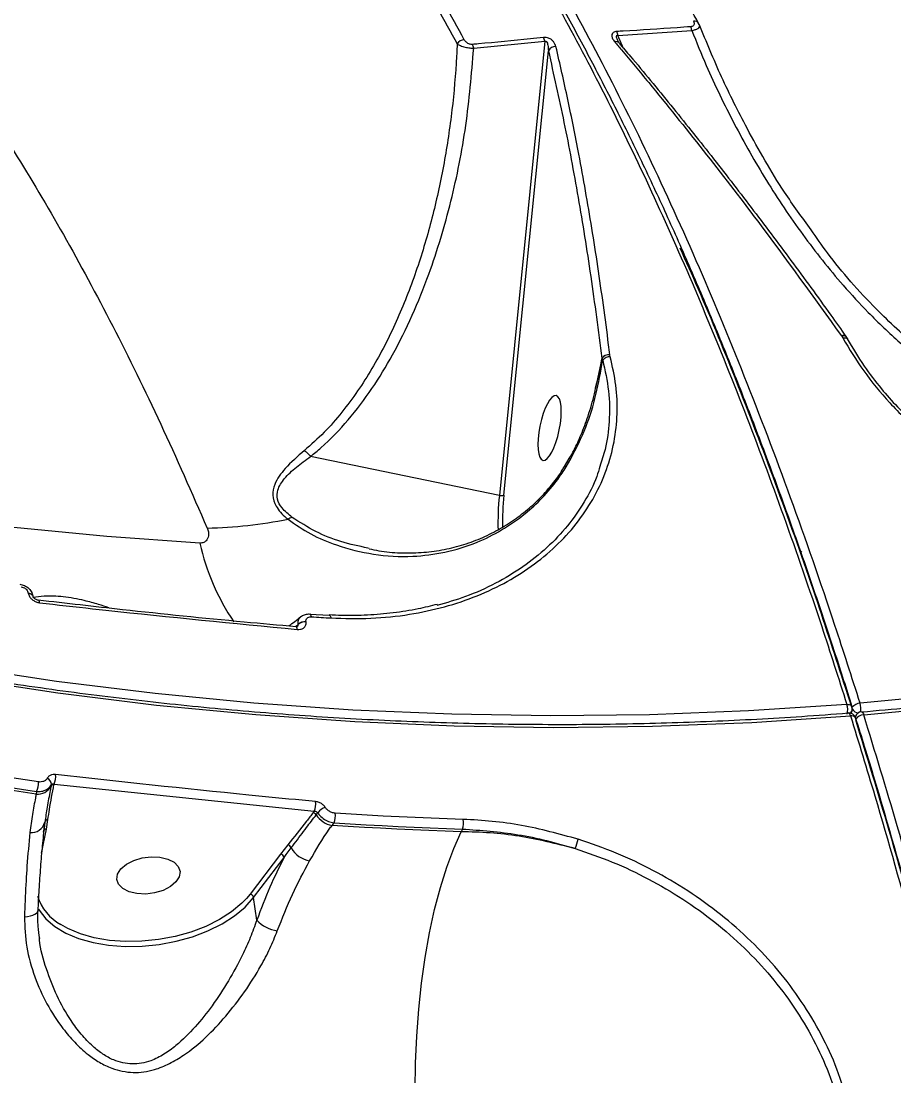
# Model space of a CAD drawing. Header units: millimetres. Extents: x -4335 to 4318, y -3792 to 3101.
# Drawn here: x 1632.2 to 1755.5, y 21.6 to 170.7 of the extents above; entities that cross this region are included whole.
import ezdxf

# ---------------------------------------------------------------- set-up
doc = ezdxf.new("R2010")
doc.units = ezdxf.units.MM
doc.layers.add('DIKOM_ОБЪЕКТ', color=7, linetype='Continuous')
doc.layers.add('DIKOM_РАЗМЕР_ОБЪЕКТА', color=7, linetype='Continuous')
doc.styles.add('style1', font='arial.ttf', dxfattribs={"width": 0.8})
doc.dimstyles.new('1-50', dxfattribs={"dimtxt": 300, "dimasz": 200, "dimexe": 100, "dimexo": 0, "dimgap": 100, "dimtad": 1, "dimtxsty": 'style1', "dimcen": 200, "dimclrd": 7, "dimclre": 7, "dimclrt": 7, "dimadec": 1, "dimazin": 2, "dimtfac": 1, "dimtmove": 0, "dimatfit": 2, "dimfxl": 0, "dimlwd": 25, "dimlwe": 18, "dimarcsym": 0})

# ---------------------------------------------------------------- blocks, each defined once
blk = doc.blocks.new('*D2')
at = {"layer": 'Defpoints', "color": 0, "transparency": 16777216}
for p in [(2711.72, 601.17), (-2007.01, 181.47), (-2007.01, -2298.93)]:
    blk.add_point(p, dxfattribs=at)
at = {"layer": 'DIKOM_РАЗМЕР_ОБЪЕКТА', "color": 7, "lineweight": 18, "transparency": 16777216}
for p, q in [((2711.72, 601.17), (2711.72, -2398.93)), ((-2007.01, 181.47), (-2007.01, -2398.93))]:
    blk.add_line(p, q, dxfattribs=at)
at = {"layer": 'DIKOM_РАЗМЕР_ОБЪЕКТА', "color": 7, "lineweight": 25, "transparency": 16777216}
blk.add_line((2511.72, -2298.93), (-1807.01, -2298.93), dxfattribs=at)
at = {"layer": 'DIKOM_РАЗМЕР_ОБЪЕКТА', "color": 7, "transparency": 16777216}
for points in [[(-1807.01, -2265.6), (-1807.01, -2332.27), (-2007.01, -2298.93)], [(2511.72, -2265.6), (2511.72, -2332.27), (2711.72, -2298.93)]]:
    blk.add_solid(points, dxfattribs=at)
at = {"layer": 'DIKOM_РАЗМЕР_ОБЪЕКТА', "color": 7, "transparency": 16777216, "insert": (-22.56, -2045.76), "char_height": 300, "attachment_point": 5, "style": 'style1'}
blk.add_mtext('4750', dxfattribs=at)
blk = doc.blocks.new('*D3')
at = {"layer": 'Defpoints', "color": 0, "transparency": 16777216}
for p in [(-2375.87, 1532.76), (1667.44, 1532.76), (-1786.5, -1525.94)]:
    blk.add_point(p, dxfattribs=at)
at = {"layer": 'DIKOM_РАЗМЕР_ОБЪЕКТА', "color": 7, "lineweight": 18, "transparency": 16777216}
for p, q in [((1667.44, 1532.76), (-2475.87, 1532.76)), ((-1786.5, -1525.94), (-2475.87, -1525.94))]:
    blk.add_line(p, q, dxfattribs=at)
at = {"layer": 'DIKOM_РАЗМЕР_ОБЪЕКТА', "color": 7, "lineweight": 25, "transparency": 16777216}
blk.add_line((-2375.87, -1325.94), (-2375.87, 1332.76), dxfattribs=at)
at = {"layer": 'DIKOM_РАЗМЕР_ОБЪЕКТА', "color": 7, "transparency": 16777216}
for points in [[(-2409.21, 1332.76), (-2342.54, 1332.76), (-2375.87, 1532.76)], [(-2409.21, -1325.94), (-2342.54, -1325.94), (-2375.87, -1525.94)]]:
    blk.add_solid(points, dxfattribs=at)
at = {"layer": 'DIKOM_РАЗМЕР_ОБЪЕКТА', "color": 7, "transparency": 16777216, "insert": (-2629.15, -119.32), "char_height": 300, "attachment_point": 5, "rotation": 90, "style": 'style1'}
blk.add_mtext('3050', dxfattribs=at)

msp = doc.modelspace()

# ---------------------------------------------------------------- linework, layer by layer
at = {"layer": 'DIKOM_ОБЪЕКТ', "color": 7, "linetype": 'Continuous', "lineweight": 15}
for p, q in [((1716.526, 168.666), (1726.963, 169.34)), ((1717.333, 166.831), (1716.526, 168.666)), ((1696.133, 166.839), (1706.184, 167.827)), ((1706.184, 167.827), (1699.763, 103.659)), ((1700.404, 103.69), (1706.688, 166.481)), ((1748.133, 126.19), (1748.157, 126.157)), ((1748.157, 126.157), (1748.315, 125.911)), ((1748.777, 126.071), (1748.795, 126.046)), ((1714.242, 123.025), (1713.37, 118.824)), ((1714.242, 123.025), (1714.239, 122.992)), ((1714.239, 122.992), (1714.375, 122.766)), ((1715.389, 123.499), (1715.385, 123.534)), ((1715.436, 123.244), (1715.389, 123.499)), ((1699.763, 103.659), (1673.083, 109.158)), ((1708.981, 107.718), (1709.651, 108.871)), ((1709.204, 107.687), (1709.884, 108.835)), ((1681.365, 96.164), (1681.183, 96.208)), ((1742.322, 95.804), (1742.516, 95.614)), ((1633.166, 89.858), (1633.169, 89.837)), ((1633.824, 89.401), (1633.828, 89.372)), ((1633.824, 89.401), (1633.825, 89.386)), ((1634.569, 88.874), (1634.556, 88.876)), ((1672.976, 86.881), (1675.72, 86.717)), ((1670.998, 85.104), (1670.985, 85.106)), ((1670.989, 85.171), (1671.265, 85.375)), ((1671.268, 85.354), (1671.058, 85.105)), ((1671.265, 85.375), (1671.268, 85.354)), ((1672.439, 85.773), (1672.436, 85.794)), ((1748.627, 76.552), (1749.589, 73.613)), ((1749.578, 73.16), (1749.452, 72.852)), ((1750.058, 72.31), (1750.111, 72.441)), ((1750.111, 72.441), (1750.075, 72.318)), ((1636.8, 62.778), (1636.814, 62.852)), ((1636.814, 62.852), (1673.597, 59.027)), ((1634.356, 61.816), (1634.278, 61.416)), ((1673.597, 59.027), (1673.441, 58.822)), ((1673.874, 58.521), (1674.094, 58.811)), ((1635.736, 56.498), (1635.957, 57.834)), ((1676.116, 57.013), (1676.399, 57.389)), ((1635.064, 53.086), (1635.736, 56.498)), ((1694.542, 56.506), (1694.385, 56.123)), ((1669.848, 54.262), (1668.823, 52.972)), ((1668.823, 52.972), (1664.519, 47.307)), ((1665.024, 46.819), (1669.328, 52.484)), ((1664.519, 47.307), (1664.02, 46.702)), ((1665.469, 43.61), (1665.024, 46.819)), ((1634.757, 41.025), (1634.739, 41.293))]:
    msp.add_line(p, q, dxfattribs=at)
at = {"layer": 'DIKOM_ОБЪЕКТ', "color": 7, "linetype": 'Continuous', "lineweight": 15, "flags": 128}
for points in [[(2020.294, 178.421), (2009.042, 170.051), (1997.58, 161.994), (1985.917, 154.256), (1974.06, 146.843), (1962.017, 139.759), (1949.795, 133.008), (1937.403, 126.596), (1924.85, 120.526), (1912.142, 114.803), (1899.289, 109.429), (1886.298, 104.41), (1873.179, 99.747), (1859.94, 95.444), (1846.59, 91.504), (1833.137, 87.929), (1819.59, 84.722), (1805.958, 81.885), (1792.25, 79.42), (1778.475, 77.328), (1764.643, 75.611), (1750.761, 74.269)], [(1751.272, 72.64), (1765.196, 73.985), (1779.07, 75.708), (1792.887, 77.806), (1806.636, 80.279), (1820.309, 83.125), (1833.896, 86.341), (1847.39, 89.927), (1860.781, 93.878), (1874.06, 98.194), (1887.219, 102.871), (1900.248, 107.906), (1913.14, 113.296), (1925.886, 119.036), (1938.478, 125.124), (1950.907, 131.556), (1963.165, 138.327), (1975.245, 145.433), (1987.137, 152.868), (1998.836, 160.629), (2010.332, 168.71), (2021.618, 177.106)], [(1748.887, 74.117), (1734.961, 73.203), (1721.005, 72.666), (1707.029, 72.507), (1693.042, 72.726), (1679.053, 73.323), (1665.071, 74.296), (1651.106, 75.647), (1637.166, 77.373), (1623.26, 79.474), (1609.399, 81.948), (1595.59, 84.794), (1581.843, 88.01), (1568.167, 91.593), (1554.57, 95.542), (1541.063, 99.853), (1527.653, 104.525), (1514.349, 109.553), (1501.161, 114.934), (1488.097, 120.666), (1475.164, 126.744), (1462.373, 133.165)], [(1462.02, 131.714), (1474.85, 125.274), (1487.821, 119.177), (1500.925, 113.428), (1514.153, 108.03), (1527.497, 102.987), (1540.947, 98.302), (1554.495, 93.977), (1568.133, 90.017), (1581.85, 86.422), (1595.638, 83.197), (1609.489, 80.343), (1623.392, 77.861), (1637.34, 75.754), (1651.322, 74.022), (1665.329, 72.668), (1679.354, 71.691), (1693.385, 71.093), (1707.414, 70.873), (1721.432, 71.033), (1735.43, 71.571), (1749.398, 72.488)], [(1657.417, 96.911), (1644.259, 97.842), (1631.118, 99.123), (1618, 100.756), (1604.915, 102.739), (1591.87, 105.07), (1578.875, 107.748), (1565.938, 110.771), (1553.067, 114.138), (1540.27, 117.846), (1527.556, 121.893), (1514.933, 126.276)], [(1709.884, 108.835), (1709.738, 108.874), (1709.668, 108.866), (1709.665, 108.861)], [(1633.166, 89.858), (1633.322, 89.829), (1633.464, 89.783), (1633.587, 89.721), (1633.688, 89.645), (1633.763, 89.557), (1633.81, 89.46), (1633.824, 89.401)], [(1633.169, 89.837), (1633.326, 89.808), (1633.467, 89.762), (1633.59, 89.7), (1633.691, 89.624), (1633.766, 89.536), (1633.813, 89.439), (1633.828, 89.374)], [(1634.773, 88.485), (1634.743, 88.625), (1634.702, 88.737), (1634.652, 88.818), (1634.594, 88.865), (1634.569, 88.874)], [(1673.206, 86.495), (1673.176, 86.619), (1673.138, 86.722), (1673.094, 86.801), (1673.044, 86.854), (1672.991, 86.879), (1672.976, 86.881)], [(1673.206, 86.495), (1673.55, 86.473), (1673.893, 86.452), (1674.236, 86.431), (1674.58, 86.41), (1674.923, 86.39), (1675.267, 86.37), (1675.61, 86.35), (1675.953, 86.33)], [(1675.72, 86.717), (1675.736, 86.715), (1675.789, 86.689), (1675.839, 86.636), (1675.884, 86.557), (1675.922, 86.454), (1675.953, 86.33)], [(1671.191, 84.716), (1671.162, 84.856), (1671.123, 84.968), (1671.076, 85.049), (1671.022, 85.095), (1670.998, 85.104)], [(1634.614, 63.164), (1626.686, 64.374), (1618.771, 65.703), (1610.871, 67.149), (1602.987, 68.713), (1595.122, 70.395), (1587.276, 72.194), (1579.452, 74.109), (1571.651, 76.14)], [(1571.252, 74.821), (1579.071, 72.785), (1586.912, 70.865), (1594.776, 69.063), (1602.659, 67.377), (1610.56, 65.81), (1618.477, 64.36), (1626.41, 63.029), (1634.356, 61.816)], [(1634.278, 61.416), (1626.291, 62.633), (1618.318, 63.97), (1610.361, 65.426), (1602.42, 67.001), (1594.497, 68.695), (1586.594, 70.508), (1578.713, 72.438), (1570.855, 74.486)], [(1748.887, 74.117), (1749.065, 74.121), (1749.228, 74.102), (1749.368, 74.061), (1749.481, 74.001), (1749.562, 73.922), (1749.608, 73.829), (1749.608, 73.828)], [(1750.955, 73.061), (1751.022, 73.047), (1751.09, 72.995), (1751.156, 72.908), (1751.218, 72.788), (1751.272, 72.64)], [(1749.398, 72.488), (1749.344, 72.636), (1749.283, 72.756), (1749.217, 72.843), (1749.149, 72.895), (1749.082, 72.909), (1749.08, 72.909)], [(1750.121, 72.194), (1750.118, 72.202), (1750.116, 72.21)], [(1694.666, 57.866), (1692.403, 57.943), (1690.14, 58.029), (1687.877, 58.125), (1685.614, 58.23), (1683.351, 58.345), (1681.088, 58.47), (1678.826, 58.604), (1676.563, 58.748)], [(1694.385, 56.123), (1692.101, 56.2), (1689.817, 56.287), (1687.534, 56.384), (1685.25, 56.49), (1682.966, 56.606), (1680.682, 56.732), (1678.399, 56.868), (1676.116, 57.013)], [(1676.399, 57.389), (1678.667, 57.245), (1680.934, 57.111), (1683.202, 56.986), (1685.47, 56.871), (1687.738, 56.765), (1690.006, 56.669), (1692.274, 56.583), (1694.542, 56.506)], [(1688.888, 5.07), (1688.457, 8.536), (1688.143, 12.14), (1687.946, 15.847), (1687.869, 19.625), (1687.914, 23.438), (1688.078, 27.252), (1688.362, 31.032), (1688.762, 34.744), (1689.274, 38.354), (1689.894, 41.828), (1690.617, 45.136), (1691.435, 48.246), (1692.341, 51.131), (1693.328, 53.765), (1694.385, 56.123)], [(1651.79, 52.52), (1652.897, 52.258), (1653.782, 51.808), (1654.374, 51.207), (1654.624, 50.505), (1654.513, 49.757), (1654.049, 49.025), (1653.27, 48.368), (1652.239, 47.839), (1651.04, 47.48), (1649.769, 47.322), (1648.53, 47.376), (1647.423, 47.639), (1646.537, 48.089), (1645.946, 48.689), (1645.695, 49.392), (1645.806, 50.139), (1646.27, 50.872), (1647.049, 51.529), (1648.08, 52.058), (1649.28, 52.416), (1650.55, 52.575), (1651.79, 52.52)], [(1634.609, 45.179), (1634.695, 45.036), (1635.645, 43.825), (1636.914, 42.74), (1638.474, 41.803), (1640.291, 41.037), (1642.325, 40.456), (1644.532, 40.074), (1646.864, 39.9), (1649.269, 39.937), (1651.695, 40.184), (1654.088, 40.637), (1656.397, 41.284), (1658.57, 42.112), (1660.561, 43.103), (1662.324, 44.234), (1663.823, 45.482), (1665.024, 46.819)], [(1664.02, 46.702), (1663.354, 46.011), (1661.901, 44.801), (1660.191, 43.703), (1658.261, 42.742), (1656.153, 41.94), (1653.915, 41.312), (1651.594, 40.873), (1649.241, 40.634), (1646.909, 40.598), (1644.648, 40.767), (1642.508, 41.137), (1640.535, 41.7), (1638.773, 42.443), (1637.792, 42.996)], [(1632.638, 44.099), (1633.072, 44.144), (1633.47, 44.22), (1633.819, 44.326), (1634.106, 44.457), (1634.323, 44.609), (1634.461, 44.778), (1634.517, 44.952)]]:
    msp.add_lwpolyline(points, dxfattribs=at)
at = {"layer": 'DIKOM_ОБЪЕКТ', "color": 7, "linetype": 'Continuous', "lineweight": 15}
for centre, radius, start, end in [((1727.349, 169.997), 0.704, 18.91231, 102.157), ((1714.473, 168.465), 2.063, 5.59286, 21.59124), ((1724.918, 169.084), 2.06, 7.12559, 23.18297), ((1694.889, 166.786), 1.274, 93.8067, 148.61241), ((1694.489, 166.598), 1.662, 8.32256, 28.51235), ((1704.541, 167.544), 1.668, 9.79165, 30.10287), ((1707.693, 165.963), 1.131, 86.09614, 152.74275), ((1716.251, 167.183), 0.61, 42.30416, 107.80572), ((1748.369, 125.661), 0.579, 45.67197, 114.00415), ((1748.398, 125.647), 0.565, 46.11541, 115.28229), ((1715.207, 122.356), 1.157, 80.93172, 146.693), ((1715.22, 122.367), 1.179, 81.96181, 146.06359), ((1715.4, 121.908), 1.337, 88.47204, 140.07017), ((1736.003, 99.87), 36.438, 174.0314, 181.74031), ((1700.037, 104.648), 1.027, 254.49122, 290.93876), ((1735.535, 100.014), 35.322, 174.02662, 181.40292), ((1657.066, 165.77), 66.738, 271.20351, 281.07664), ((1671.017, 98.665), 1.967, 106.36084, 125.05283), ((1689.814, 104.292), 33.227, 192.83317, 213.84009), ((1672.275, 84.397), 1.407, 83.43821, 135.91913), ((1672.279, 84.375), 1.407, 83.44345, 135.90502), ((1746.621, 73.391), 2.38, 343.74044, 17.77014), ((1748.984, 73.406), 0.643, 306.66557, 337.51178), ((1748.651, 73.537), 1, 337.86399, 17.48489), ((1750.822, 72.747), 1.523, 92.29002, 141.06356), ((1750.679, 74.065), 1.189, 209.99954, 260.27867), ((1751.037, 72.064), 1, 94.74198, 157.86399), ((1748.31, 73.509), 2.566, 349.52656, 17.2182), ((1749.161, 71.912), 1, 17.35731, 94.53299), ((1749.567, 71.858), 0.652, 32.69875, 105.01777), ((1751.305, 71.199), 1.441, 91.3159, 146.81679), ((1634.575, 63.919), 2.48, 334.53937, 6.71103), ((1632.007, 62.964), 2.615, 333.95069, 4.38833), ((1635.492, 62.806), 0.947, 358.73966, 67.80675), ((1636.787, 62.324), 0.454, 88.37051, 150.26852), ((1634.417, 63.695), 2.284, 266.49671, 329.88529), ((1671.165, 60.069), 2.646, 336.80054, 6.8784), ((1673.305, 58.163), 0.673, 32.20872, 78.37416), ((1676.711, 60.318), 3.358, 212.35051, 259.78712), ((1675.988, 57.28), 2.435, 109.98035, 141.04141), ((1674.075, 58.359), 2.518, 337.34729, 8.8711), ((1633.625, 57.941), 1.947, 263.25946, 346.11957), ((1635.938, 57.406), 0.428, 87.45595, 170.91333), ((1692.229, 57.402), 2.481, 338.82701, 10.77768), ((1635.72, 56.051), 0.447, 87.93206, 152.33112), ((1669.701, 53.612), 0.667, 19.44549, 77.27204), ((1673.609, 55.734), 3.79, 210.09632, 259.95852), ((1704.898, 56.331), 6.143, 335.15467, 348.05601), ((1668.708, 52.348), 0.634, 12.35985, 79.59513), ((1641.29, 49.273), 7.186, 198.20511, 240.87016), ((1664.404, 46.684), 0.634, 12.36706, 79.60318), ((1669.177, 47.219), 5.174, 224.23405, 261.12453)]:
    msp.add_arc(centre, radius, start, end, dxfattribs=at)
at = {"layer": 'DIKOM_ОБЪЕКТ', "color": 7, "linetype": 'Continuous', "lineweight": 15, "extrusion": (0, 0, -1)}
msp.add_ellipse((1706.863, 113.18), major_axis=(-0.924, -4.573), ratio=0.2984692, dxfattribs=at)
at = {"layer": 'DIKOM_ОБЪЕКТ', "color": 7, "linetype": 'Continuous', "lineweight": 15}
for points, knots in [([(1735.798, 244.607), (1737.769, 245.503), (1741.948, 247.401), (1749.297, 249.057), (1757.655, 249.827), (1766.822, 249.512), (1776.544, 248.161), (1786.704, 245.841), (1797.212, 242.642), (1808.353, 238.485), (1820.11, 233.346), (1832.451, 227.22), (1845.026, 220.285), (1857.771, 212.604), (1870.625, 204.252), (1883.868, 195.054), (1897.473, 184.991), (1911.39, 174.137), (1920.796, 166.298), (1925.497, 162.38)], [0, 0, 0, 0, 0.0543742, 0.1153043, 0.176234, 0.2380395, 0.299845, 0.3578936, 0.4159875, 0.4740372, 0.5337775, 0.5935668, 0.6533084, 0.7103073, 0.7673474, 0.8243466, 0.8828831, 0.9414635, 1, 1, 1, 1]), ([(1634.474, 247.205), (1635.949, 246.814), (1640.177, 245.693), (1647.201, 242.362), (1655.432, 237.385), (1663.57, 231.102), (1671.589, 223.671), (1679.62, 214.948), (1687.636, 204.914), (1695.607, 193.571), (1703.03, 181.694), (1709.907, 169.514), (1716.254, 157.239), (1722.47, 144.157), (1728.535, 130.294), (1734.386, 115.801), (1739.994, 100.754), (1744.807, 86.864), (1747.706, 77.806), (1748.887, 74.117)], [0, 0, 0, 0, 0.0359056, 0.1028719, 0.1697832, 0.2348062, 0.2998792, 0.3649022, 0.4318135, 0.4987798, 0.5656915, 0.622282, 0.6789385, 0.7355951, 0.7927888, 0.8499822, 0.9057359, 0.9616156, 1, 1, 1, 1]), ([(1634.776, 247.355), (1635.121, 247.265), (1636.794, 246.833), (1639.805, 245.743), (1643.811, 244.075), (1647.836, 242.064), (1651.878, 239.741), (1655.935, 237.098), (1659.991, 234.148), (1664.029, 230.901), (1668.038, 227.366), (1672.017, 223.544), (1675.968, 219.436), (1679.893, 215.041), (1683.793, 210.358), (1687.669, 205.386), (1691.521, 200.124), (1695.351, 194.57), (1699.161, 188.722), (1702.949, 182.581), (1706.705, 176.166), (1710.413, 169.502), (1714.06, 162.61), (1717.643, 155.498), (1721.165, 148.163), (1724.627, 140.602), (1728.03, 132.814), (1731.376, 124.796), (1734.665, 116.546), (1737.899, 108.063), (1741.078, 99.343), (1744.201, 90.379), (1747.049, 81.879), (1748.822, 76.282), (1749.6, 73.825)], [0, 0, 0, 0, 0.0082819, 0.0401154, 0.0720534, 0.1041326, 0.1363847, 0.1688406, 0.2013903, 0.2338071, 0.2660809, 0.2982441, 0.3303301, 0.362372, 0.3944048, 0.4264593, 0.4585629, 0.4907509, 0.5230594, 0.5555243, 0.5881125, 0.6206107, 0.6529252, 0.685106, 0.7171897, 0.7492122, 0.7812103, 0.8132216, 0.8452692, 0.8773909, 0.9096221, 0.9420003, 0.9745385, 1, 1, 1, 1]), ([(1750.761, 74.269), (1749.58, 77.957), (1746.4, 87.894), (1740.975, 103.443), (1734.436, 120.654), (1727.576, 137.125), (1720.411, 152.779), (1712.956, 167.537), (1705.376, 181.075), (1697.701, 193.375), (1689.961, 204.446), (1682.029, 214.47), (1673.925, 223.365), (1665.675, 231.067), (1657.459, 237.427), (1649.307, 242.383), (1642.292, 245.734), (1637.995, 246.918), (1636.373, 247.365)], [0, 0, 0, 0, 0.038394, 0.1034332, 0.1685227, 0.2335617, 0.3004899, 0.367473, 0.4344015, 0.4994406, 0.5645298, 0.6295694, 0.6964972, 0.7634804, 0.8304091, 0.8954472, 0.9605355, 1, 1, 1, 1]), ([(1789.003, 109.636), (1787.227, 114.134), (1783.676, 123.131), (1778.119, 135.794), (1772.403, 147.809), (1766.315, 159.474), (1759.873, 170.634), (1753.079, 181.141), (1746.095, 190.688), (1738.934, 199.195), (1731.613, 206.6), (1724.367, 212.669), (1717.219, 217.451), (1710.193, 221.01), (1703.088, 223.498), (1695.933, 224.68), (1691, 225.018), (1688.499, 224.611), (1688.378, 224.591)], [0, 0, 0, 0, 0.061174, 0.122348, 0.1841307, 0.2459136, 0.3142128, 0.3825654, 0.4508641, 0.5211759, 0.5915468, 0.661857, 0.7280083, 0.7942089, 0.8603583, 0.9284175, 0.9965322, 1, 1, 1, 1]), ([(1559.045, 213.153), (1560.473, 213.022), (1564.493, 212.654), (1571.069, 210.627), (1578.723, 207.277), (1586.261, 202.788), (1593.884, 197.13), (1601.567, 190.253), (1609.28, 182.163), (1616.806, 173.093), (1624.121, 163.127), (1631.208, 152.359), (1638.223, 140.563), (1645.134, 127.72), (1651.936, 113.922), (1656.291, 104.004), (1658.468, 99.047)], [0, 0, 0, 0, 0.0427633, 0.1204081, 0.1933335, 0.2663157, 0.3392425, 0.4142937, 0.4894052, 0.5644581, 0.6360644, 0.7077232, 0.7793297, 0.8528681, 0.9264615, 1, 1, 1, 1]), ([(1728.015, 170.225), (1726.16, 173.601), (1722.45, 180.351), (1716.747, 189.725), (1710.958, 198.582), (1707.027, 203.944), (1705.062, 206.625)], [0, 0, 0, 0, 0.2491219, 0.4982438, 0.7491228, 1, 1, 1, 1]), ([(1694.804, 168.057), (1692.944, 171.437), (1689.225, 178.196), (1683.51, 187.581), (1677.708, 196.447), (1673.768, 201.816), (1671.798, 204.5)], [0, 0, 0, 0, 0.249122, 0.4982429, 0.749122, 1, 1, 1, 1]), ([(1670.832, 203.848), (1672.785, 201.187), (1676.691, 195.863), (1682.471, 187.035), (1688.192, 177.646), (1691.931, 170.849), (1693.801, 167.45)], [0, 0, 0, 0, 0.2491224, 0.4982428, 0.7491198, 1, 1, 1, 1]), ([(1750.955, 73.061), (1753.179, 73.254), (1759.633, 73.815), (1770.29, 74.983), (1782.905, 76.666), (1795.47, 78.666), (1807.977, 80.974), (1820.421, 83.593), (1832.793, 86.518), (1845.088, 89.751), (1857.298, 93.287), (1869.417, 97.126), (1881.439, 101.266), (1893.357, 105.703), (1905.163, 110.437), (1916.853, 115.463), (1928.419, 120.78), (1939.856, 126.385), (1951.157, 132.274), (1962.315, 138.444), (1973.325, 144.892), (1984.182, 151.615), (1994.878, 158.607), (2005.406, 165.87), (2014.098, 172.17), (2019.254, 176.083), (2021.008, 177.414)], [0, 0, 0, 0, 0.0228184, 0.0662181, 0.1096179, 0.1530183, 0.1964189, 0.2398195, 0.28322, 0.3266208, 0.3700211, 0.413422, 0.4568226, 0.5002232, 0.5436238, 0.5870243, 0.6304247, 0.6738252, 0.7172253, 0.7606257, 0.8040259, 0.847426, 0.890826, 0.9342257, 0.9776253, 1, 1, 1, 1]), ([(1727.201, 170.685), (1727.245, 170.582), (1727.324, 170.401), (1727.294, 170.168), (1727.179, 170.016), (1727.017, 169.925), (1726.881, 169.905), (1726.812, 169.895)], [0, 0, 0, 0, 0.3195953, 0.561889, 0.7279457, 0.8640143, 1, 1, 1, 1]), ([(1726.963, 169.34), (1727.135, 169.381), (1727.479, 169.465), (1727.847, 169.651), (1728.067, 169.86), (1728.113, 170.059), (1728.044, 170.177), (1728.015, 170.225)], [0, 0, 0, 0, 0.2022245, 0.4043061, 0.6105943, 0.8410886, 1, 1, 1, 1]), ([(1743.837, 141.188), (1742.555, 142.945), (1739.209, 147.53), (1735.082, 154.821), (1731.081, 162.754), (1729.037, 167.735), (1728.015, 170.225)], [0, 0, 0, 0, 0.1957207, 0.5106394, 0.7553171, 1, 1, 1, 1]), ([(1716.391, 169.224), (1716.29, 169.213), (1716.087, 169.191), (1715.861, 169.077), (1715.696, 168.896), (1715.626, 168.594), (1715.742, 168.192), (1715.959, 167.904), (1716.064, 167.764)], [0, 0, 0, 0, 0.1099048, 0.2200349, 0.3257566, 0.4925251, 0.753744, 1, 1, 1, 1]), ([(1716.535, 167.843), (1716.476, 167.982), (1716.38, 168.205), (1716.322, 168.472), (1716.332, 168.609), (1716.366, 168.663), (1716.392, 168.68), (1716.423, 168.688), (1716.466, 168.688), (1716.504, 168.674), (1716.526, 168.666)], [0, 0, 0, 0, 0.4205437, 0.6757994, 0.7986315, 0.8412063, 0.8841182, 0.8962243, 0.9384204, 1, 1, 1, 1]), ([(1726.812, 169.895), (1726.177, 169.846), (1723.001, 169.603), (1719.526, 169.386), (1716.684, 169.239), (1716.391, 169.224)], [0, 0, 0, 0, 0.1831616, 0.9158819, 1, 1, 1, 1]), ([(1726.963, 169.34), (1727.634, 167.697), (1729.456, 163.239), (1732.889, 156.127), (1737.413, 148.123), (1742.539, 140.468), (1747.441, 134.295), (1752.09, 129.241), (1756.34, 125.186), (1761.176, 121.314), (1765.346, 118.602), (1767.917, 117.293), (1768.668, 116.911)], [0, 0, 0, 0, 0.0783345, 0.2125921, 0.3472661, 0.4817925, 0.6158497, 0.6916664, 0.7820721, 0.8726188, 0.9628131, 1, 1, 1, 1]), ([(1693.801, 167.45), (1693.756, 166.543), (1693.586, 163.101), (1693.015, 157.158), (1691.848, 149.698), (1690.204, 142.374), (1688.04, 135.181), (1685.297, 128.184), (1681.871, 121.477), (1678.341, 116.301), (1675.046, 112.508), (1673.151, 110.832), (1672.203, 109.994)], [0, 0, 0, 0, 0.0419949, 0.1595237, 0.2774943, 0.395317, 0.5131203, 0.633877, 0.7545653, 0.8758693, 0.9379486, 1, 1, 1, 1]), ([(1693.801, 167.45), (1693.943, 167.37), (1694.226, 167.211), (1694.883, 167.008), (1695.563, 166.877), (1695.96, 166.85), (1696.133, 166.839)], [0, 0, 0, 0, 0.2829795, 0.5674999, 0.8112052, 1, 1, 1, 1]), ([(1695.949, 167.392), (1695.886, 167.39), (1695.756, 167.386), (1695.533, 167.436), (1695.303, 167.537), (1695.012, 167.742), (1694.888, 167.93), (1694.804, 168.057)], [0, 0, 0, 0, 0.1211924, 0.2522987, 0.4115904, 0.5994017, 1, 1, 1, 1]), ([(1705.983, 168.38), (1705.372, 168.312), (1702.316, 167.972), (1698.97, 167.648), (1696.231, 167.416), (1695.949, 167.392)], [0, 0, 0, 0, 0.1831719, 0.9158793, 1, 1, 1, 1]), ([(1707.77, 167.091), (1707.683, 167.33), (1707.56, 167.671), (1707.132, 168.073), (1706.775, 168.276), (1706.404, 168.378), (1706.152, 168.395), (1706.018, 168.383), (1705.983, 168.38)], [0, 0, 0, 0, 0.4030288, 0.5733318, 0.7451297, 0.8533488, 0.9616944, 1, 1, 1, 1]), ([(1706.184, 167.827), (1706.196, 167.835), (1706.22, 167.85), (1706.264, 167.864), (1706.302, 167.865), (1706.34, 167.856), (1706.382, 167.836), (1706.476, 167.749), (1706.562, 167.555), (1706.639, 167.246), (1706.682, 166.879), (1706.686, 166.612), (1706.688, 166.481)], [0, 0, 0, 0, 0.025461, 0.0517224, 0.0782614, 0.0864503, 0.1150239, 0.152873, 0.3030047, 0.4907588, 0.7489895, 1, 1, 1, 1]), ([(1715.385, 123.534), (1715.326, 124.005), (1715.033, 126.361), (1714.23, 132.413), (1712.87, 141.479), (1711.169, 151.125), (1709.467, 159.664), (1708.336, 164.616), (1707.77, 167.091)], [0, 0, 0, 0, 0.0299869, 0.149947, 0.3900557, 0.6301643, 0.8150831, 1, 1, 1, 1]), ([(1716.064, 167.764), (1716.385, 167.385), (1717.986, 165.487), (1722.154, 160.468), (1728.575, 152.471), (1737.674, 140.688), (1744.185, 131.662), (1748.133, 126.19)], [0, 0, 0, 0, 0.0299893, 0.1499532, 0.3900713, 0.6301908, 1, 1, 1, 1]), ([(1716.53, 167.846), (1716.53, 167.845), (1716.536, 167.83), (1716.582, 167.737), (1716.668, 167.644), (1716.704, 167.605)], [0, 0, 0, 0, 0.0600532, 0.609919, 1, 1, 1, 1]), ([(1716.691, 167.585), (1717.225, 166.96), (1719.66, 164.114), (1723.994, 158.823), (1729.68, 151.718), (1735.343, 144.403), (1740.984, 136.882), (1745.462, 130.774), (1748.054, 127.102), (1748.777, 126.077)], [0, 0, 0, 0, 0.0500544, 0.2279537, 0.4049142, 0.58114, 0.7568211, 0.9321493, 1, 1, 1, 1]), ([(1673.083, 109.158), (1673.577, 109.566), (1675.481, 111.141), (1678.477, 114.272), (1681.824, 118.701), (1684.835, 123.655), (1687.52, 129.065), (1690.409, 136.259), (1693.076, 145.18), (1695.21, 155.865), (1695.826, 163.183), (1696.133, 166.839)], [0, 0, 0, 0, 0.0310721, 0.1198401, 0.2089542, 0.2979289, 0.3968233, 0.4957435, 0.6636321, 0.8319723, 1, 1, 1, 1]), ([(1706.688, 166.481), (1707.44, 163.14), (1708.945, 156.457), (1710.929, 145.792), (1712.727, 134.707), (1713.737, 126.919), (1714.242, 123.025)], [0, 0, 0, 0, 0.2492679, 0.4985368, 0.7492682, 1, 1, 1, 1]), ([(1769.007, 117.846), (1767.838, 118.472), (1764.305, 120.365), (1758.864, 124.387), (1752.381, 130.489), (1747.33, 136.126), (1744.593, 140.093), (1743.837, 141.188)], [0, 0, 0, 0, 0.1153929, 0.3487084, 0.5823902, 0.8848118, 1, 1, 1, 1]), ([(1725.264, 138.664), (1726.119, 136.763), (1728.945, 130.48), (1733.571, 119.108), (1739.122, 104.575), (1744.158, 90.402), (1747.244, 80.838), (1748.627, 76.552)], [0, 0, 0, 0, 0.1020582, 0.3374216, 0.5730466, 0.8086705, 1, 1, 1, 1]), ([(1461.997, 132.076), (1464.036, 131.029), (1469.953, 127.991), (1479.841, 123.178), (1491.692, 117.733), (1503.654, 112.581), (1515.717, 107.72), (1527.874, 103.154), (1540.12, 98.885), (1552.448, 94.916), (1564.85, 91.248), (1577.321, 87.884), (1589.852, 84.825), (1602.439, 82.073), (1615.073, 79.629), (1627.748, 77.496), (1640.457, 75.674), (1653.193, 74.164), (1665.949, 72.966), (1678.718, 72.083), (1691.493, 71.513), (1704.268, 71.258), (1717.035, 71.316), (1729.787, 71.693), (1740.468, 72.259), (1746.893, 72.744), (1749.082, 72.909)], [0, 0, 0, 0, 0.0228191, 0.0662141, 0.1096102, 0.1530063, 0.1964025, 0.239799, 0.2831958, 0.3265925, 0.3699893, 0.4133866, 0.456784, 0.5001813, 0.5435791, 0.5869768, 0.6303751, 0.6737732, 0.7171714, 0.7605701, 0.8039685, 0.8473674, 0.890766, 0.934165, 0.9775642, 1, 1, 1, 1]), ([(1748.315, 125.911), (1748.406, 125.921), (1748.593, 125.941), (1748.814, 125.893), (1748.901, 125.815), (1748.939, 125.782)], [0, 0, 0, 0, 0.3544861, 0.7275536, 1, 1, 1, 1]), ([(1748.315, 125.911), (1749.248, 124.347), (1751.114, 121.221), (1754.846, 116.707), (1759.192, 112.434), (1764.153, 108.495), (1769.634, 104.976), (1775.546, 101.958), (1781.793, 99.508), (1788.277, 97.69), (1794.881, 96.547), (1801.489, 96.126), (1808.024, 96.378), (1812.191, 97.159), (1814.276, 97.55)], [0, 0, 0, 0, 0.0836189, 0.1671663, 0.2504179, 0.333853, 0.417304, 0.5004893, 0.5837392, 0.6671384, 0.7504589, 0.8333972, 0.9166283, 1, 1, 1, 1]), ([(1748.723, 126.141), (1748.777, 126.072), (1748.901, 125.916), (1748.977, 125.733), (1749.019, 125.631)], [0, 0, 0, 0, 0.4394234, 1, 1, 1, 1]), ([(1748.939, 125.782), (1748.954, 125.772), (1749.026, 125.724), (1749.045, 125.643), (1749.06, 125.58)], [0, 0, 0, 0, 0.2211167, 1, 1, 1, 1]), ([(1748.943, 125.791), (1749.701, 124.502), (1751.104, 122.112), (1753.566, 118.906), (1755.832, 116.338), (1757.843, 114.318), (1759.687, 112.624), (1762.794, 109.994), (1767.634, 106.529), (1773.816, 103.145), (1779.56, 100.713), (1784.536, 99.064), (1788.626, 98.057), (1791.922, 97.44), (1794.812, 97.018), (1798.446, 96.678), (1802.939, 96.568), (1808.268, 96.851), (1811.958, 97.549), (1813.947, 97.926)], [0, 0, 0, 0, 0.0700948, 0.1299191, 0.1789175, 0.217478, 0.2495577, 0.2821813, 0.3829603, 0.4841508, 0.5522213, 0.6193346, 0.6817624, 0.711018, 0.746251, 0.7926566, 0.8501619, 0.9191992, 1, 1, 1, 1]), ([(1675.953, 86.33), (1677.848, 86.278), (1681.638, 86.175), (1687.011, 86.752), (1692.046, 87.832), (1696.683, 89.396), (1700.961, 91.425), (1704.807, 93.906), (1708.18, 96.777), (1711.036, 99.995), (1713.314, 103.515), (1715.002, 107.27), (1716.075, 111.179), (1716.494, 115.179), (1716.348, 119.215), (1715.74, 121.903), (1715.436, 123.244)], [0, 0, 0, 0, 0.075108, 0.150215, 0.2212825, 0.2925788, 0.3636457, 0.4347691, 0.5061227, 0.5772477, 0.6483404, 0.7196593, 0.7907507, 0.8604292, 0.9303178, 1, 1, 1, 1]), ([(1709.884, 108.835), (1710.626, 110.303), (1712.11, 113.24), (1713.522, 117.926), (1714.09, 121.146), (1714.375, 122.766)], [0, 0, 0, 0, 0.3317436, 0.6638439, 1, 1, 1, 1]), ([(1714.239, 122.992), (1714.076, 122.138), (1713.861, 121.013), (1713.609, 119.895), (1713.549, 119.626)], [0, 0, 0, 0, 0.7590199, 1, 1, 1, 1]), ([(1714.375, 122.766), (1714.698, 121.319), (1715.344, 118.424), (1715.376, 114.193), (1714.934, 110.611), (1714.236, 108.555), (1713.966, 107.76)], [0, 0, 0, 0, 0.2847651, 0.5695229, 0.8335017, 1, 1, 1, 1]), ([(1709.649, 108.869), (1709.877, 109.265), (1710.508, 110.361), (1711.403, 112.363), (1712.381, 115.012), (1713.114, 117.481), (1713.423, 119.093), (1713.525, 119.631)], [0, 0, 0, 0, 0.1173308, 0.3250334, 0.5693282, 0.8562212, 1, 1, 1, 1]), ([(1672.203, 109.994), (1671.245, 109.16), (1669.907, 107.995), (1668.602, 106.365), (1667.898, 105.125), (1667.601, 103.679), (1668.143, 101.997), (1669.134, 100.908), (1669.808, 100.342), (1669.888, 100.276)], [0, 0, 0, 0, 0.2865176, 0.4002745, 0.5162985, 0.6574679, 0.7993903, 0.9763547, 1, 1, 1, 1]), ([(1670.463, 100.553), (1669.949, 100.975), (1669.023, 101.736), (1668.295, 103.116), (1668.369, 104.599), (1669.376, 106.131), (1671.025, 107.681), (1672.385, 108.663), (1673.075, 109.161), (1673.076, 109.162)], [0, 0, 0, 0, 0.1595594, 0.2875372, 0.4150523, 0.5934686, 0.7962146, 0.9997298, 1, 1, 1, 1]), ([(1672.203, 109.994), (1672.228, 109.976), (1672.377, 109.873), (1672.684, 109.62), (1672.937, 109.324), (1673.076, 109.162)], [0, 0, 0, 0, 0.0844415, 0.4973517, 1, 1, 1, 1]), ([(1673.076, 109.162), (1673.076, 109.161), (1673.078, 109.159), (1673.081, 109.158), (1673.083, 109.158), (1673.083, 109.158)], [0, 0, 0, 0, 0.3473072, 0.8134892, 1, 1, 1, 1]), ([(1669.888, 100.276), (1670.934, 99.551), (1673.053, 98.082), (1677.169, 96.392), (1682.005, 95.177), (1687.187, 94.889), (1692.119, 95.511), (1696.34, 96.808), (1700.143, 98.693), (1703.229, 100.834), (1705.879, 103.277), (1707.812, 105.539), (1708.816, 107.088), (1709.204, 107.687)], [0, 0, 0, 0, 0.088908, 0.1801298, 0.304976, 0.433462, 0.5379146, 0.6451616, 0.7294095, 0.8158755, 0.8847861, 0.9555176, 1, 1, 1, 1]), ([(1681.341, 96.108), (1681.801, 96.009), (1683.253, 95.695), (1685.716, 95.502), (1688.693, 95.528), (1691.599, 95.89), (1694.403, 96.554), (1697.066, 97.514), (1699.569, 98.736), (1701.882, 100.177), (1703.984, 101.807), (1705.793, 103.52), (1707.34, 105.326), (1708.374, 106.712), (1708.851, 107.557), (1708.949, 107.731)], [0, 0, 0, 0, 0.0463591, 0.1466769, 0.2448277, 0.3405924, 0.4335107, 0.5238518, 0.6101925, 0.6936173, 0.7733209, 0.8492035, 0.9138684, 0.9823331, 1, 1, 1, 1]), ([(1713.966, 107.76), (1713.828, 107.285), (1713.32, 105.534), (1711.821, 102.69), (1709.48, 99.303), (1706.563, 96.226), (1703.162, 93.489), (1699.284, 91.173), (1695.216, 89.321), (1692.298, 88.486), (1690.938, 88.097)], [0, 0, 0, 0, 0.0513555, 0.1892369, 0.3270879, 0.465376, 0.6032271, 0.7410599, 0.8793277, 1, 1, 1, 1]), ([(1709.204, 107.687), (1709.188, 107.692), (1709.088, 107.727), (1708.985, 107.752), (1709, 107.71), (1709.004, 107.7)], [0, 0, 0, 0, 0.1277923, 0.7941019, 1, 1, 1, 1]), ([(1681.183, 96.208), (1679.905, 96.475), (1677.371, 97.005), (1673.718, 98.483), (1671.555, 99.859), (1670.463, 100.553)], [0, 0, 0, 0, 0.3351533, 0.6646032, 1, 1, 1, 1]), ([(1658.468, 99.047), (1658.533, 98.864), (1658.67, 98.482), (1658.676, 97.971), (1658.548, 97.552), (1658.326, 97.234), (1658.035, 97.025), (1657.716, 96.915), (1657.513, 96.913), (1657.417, 96.911)], [0, 0, 0, 0, 0.1943957, 0.4037323, 0.5539408, 0.6910185, 0.8350707, 0.9218995, 1, 1, 1, 1]), ([(1631.97, 91.114), (1632.191, 91.066), (1632.665, 90.964), (1633.277, 90.521), (1633.688, 89.938), (1633.844, 89.49), (1633.837, 89.271), (1633.837, 89.267)], [0, 0, 0, 0, 0.2359558, 0.506965, 0.7583475, 0.9952717, 1, 1, 1, 1]), ([(1632.159, 90.742), (1632.161, 90.742), (1632.265, 90.727), (1632.476, 90.667), (1632.727, 90.522), (1632.94, 90.334), (1633.101, 90.115), (1633.145, 89.941), (1633.166, 89.858)], [0, 0, 0, 0, 0.0043072, 0.2198214, 0.4355328, 0.5682675, 0.7938285, 1, 1, 1, 1]), ([(1633.169, 89.837), (1633.188, 89.752), (1633.237, 89.535), (1633.452, 89.183), (1633.819, 88.84), (1634.282, 88.581), (1634.609, 88.517), (1634.773, 88.485)], [0, 0, 0, 0, 0.1342348, 0.3469683, 0.5632301, 0.7817467, 1, 1, 1, 1]), ([(1644.558, 87.766), (1644.077, 87.927), (1642.952, 88.303), (1640.788, 88.898), (1638.089, 89.395), (1635.611, 89.464), (1634.346, 89.302), (1633.841, 89.238)], [0, 0, 0, 0, 0.1321157, 0.3090762, 0.5680033, 0.8275363, 1, 1, 1, 1]), ([(1633.828, 89.376), (1633.829, 89.371), (1633.829, 89.363), (1633.866, 89.284), (1633.944, 89.183), (1634.068, 89.07), (1634.232, 88.97), (1634.408, 88.899), (1634.509, 88.885), (1634.556, 88.878)], [0, 0, 0, 0, 0.1439511, 0.2813341, 0.4104078, 0.5544918, 0.7056645, 0.8602912, 1, 1, 1, 1]), ([(1634.57, 88.898), (1638.54, 88.441), (1648.2, 87.33), (1660.352, 86.083), (1668.558, 85.348), (1670.999, 85.13)], [0, 0, 0, 0, 0.3289321, 0.8004491, 1, 1, 1, 1]), ([(1634.773, 88.485), (1635.397, 88.413), (1638.517, 88.055), (1650.602, 86.703), (1662.157, 85.588), (1671.191, 84.716)], [0, 0, 0, 0, 0.0517112, 0.2585532, 1, 1, 1, 1]), ([(1675.711, 86.815), (1676.29, 86.78), (1678.119, 86.671), (1681.15, 86.754), (1684.778, 87.06), (1688.098, 87.566), (1690.135, 88.076), (1691.041, 88.302)], [0, 0, 0, 0, 0.1078053, 0.3400865, 0.5746089, 0.8107186, 1, 1, 1, 1]), ([(1669.999, 85.221), (1670.015, 85.231), (1670.568, 85.58), (1671.135, 86.062), (1671.685, 86.531)], [0, 0, 0, 0, 0.0292565, 1, 1, 1, 1]), ([(1671.712, 86.496), (1671.673, 86.467), (1671.498, 86.336), (1671.306, 85.992), (1671.245, 85.615), (1671.262, 85.404), (1671.265, 85.375)], [0, 0, 0, 0, 0.1173892, 0.5287781, 0.9367448, 1, 1, 1, 1]), ([(1671.703, 86.471), (1671.739, 86.51), (1671.907, 86.691), (1672.352, 86.838), (1672.759, 86.916), (1672.972, 86.881), (1672.978, 86.88)], [0, 0, 0, 0, 0.1185638, 0.5400584, 0.9877474, 1, 1, 1, 1]), ([(1672.436, 85.794), (1672.434, 85.808), (1672.419, 85.907), (1672.437, 86.09), (1672.547, 86.273), (1672.72, 86.41), (1672.932, 86.494), (1673.121, 86.494), (1673.206, 86.495)], [0, 0, 0, 0, 0.0340868, 0.252344, 0.4706089, 0.5979848, 0.8193602, 1, 1, 1, 1]), ([(1670.985, 85.109), (1670.999, 85.107), (1671.071, 85.096), (1671.161, 85.109), (1671.219, 85.132), (1671.214, 85.128), (1671.212, 85.127)], [0, 0, 0, 0, 0.0908225, 0.4554654, 0.8229749, 1, 1, 1, 1]), ([(1671.191, 84.716), (1671.352, 84.715), (1671.676, 84.711), (1672.078, 84.881), (1672.354, 85.158), (1672.466, 85.475), (1672.447, 85.69), (1672.439, 85.773)], [0, 0, 0, 0, 0.2182762, 0.43673, 0.6530299, 0.865784, 1, 1, 1, 1]), ([(1671.268, 85.354), (1671.271, 85.328), (1671.279, 85.259), (1671.254, 85.172), (1671.207, 85.128), (1671.195, 85.116)], [0, 0, 0, 0, 0.3206676, 0.830841, 1, 1, 1, 1]), ([(1696.003, -586.058), (1697.513, -585.572), (1701.612, -584.253), (1708.185, -581.012), (1715.658, -576.004), (1722.942, -569.694), (1730.005, -562.138), (1736.814, -553.361), (1743.346, -543.382), (1749.583, -532.193), (1755.52, -519.836), (1761.144, -506.361), (1766.427, -491.832), (1771.344, -476.314), (1775.877, -459.849), (1780.01, -442.443), (1783.745, -424.145), (1787.073, -405.019), (1789.98, -385.156), (1792.451, -364.648), (1794.45, -343.81), (1795.983, -322.695), (1797.078, -301.366), (1797.753, -279.621), (1798.005, -257.556), (1797.834, -235.266), (1797.229, -212.528), (1796.161, -189.364), (1794.623, -165.813), (1792.636, -142.236), (1790.21, -118.744), (1787.355, -95.446), (1784.078, -72.417), (1780.374, -49.701), (1776.259, -27.329), (1771.748, -5.369), (1766.866, 16.082), (1761.626, 36.907), (1756.426, 55.792), (1752.863, 67.441), (1751.272, 72.64)], [0, 0, 0, 0, 0.0156523, 0.0424897, 0.0694115, 0.0963765, 0.1233416, 0.1502635, 0.1771009, 0.2039381, 0.23086, 0.2578252, 0.2847902, 0.311712, 0.3385495, 0.3653868, 0.3923086, 0.4192736, 0.4462388, 0.4731606, 0.499998, 0.5258463, 0.55177, 0.5777323, 0.6036945, 0.6296183, 0.6554665, 0.6823039, 0.7092259, 0.736191, 0.7631561, 0.7900781, 0.8169154, 0.8437529, 0.8706749, 0.89764, 0.9246051, 0.9515271, 0.9783644, 1, 1, 1, 1]), ([(1749.398, 72.488), (1750.552, 68.735), (1753.662, 58.626), (1758.47, 41.56), (1763.724, 21.192), (1768.674, 0.026), (1773.295, -21.883), (1777.561, -44.479), (1781.379, -67.263), (1784.746, -90.153), (1787.669, -113.066), (1790.197, -136.374), (1792.302, -160.014), (1793.967, -183.907), (1795.155, -207.53), (1795.875, -230.807), (1796.141, -253.672), (1795.96, -276.497), (1795.312, -299.201), (1794.189, -321.7), (1792.614, -343.498), (1790.604, -364.537), (1788.184, -384.776), (1785.315, -404.545), (1781.987, -423.754), (1778.201, -442.321), (1774.04, -459.837), (1769.528, -476.266), (1764.694, -491.597), (1759.46, -506.082), (1753.827, -519.63), (1747.806, -532.171), (1741.794, -542.952), (1735.862, -552.138), (1730.069, -559.912), (1724.069, -566.796), (1717.878, -572.783), (1711.552, -577.72), (1706.632, -580.965), (1703.806, -582.249), (1703.142, -582.55)], [0, 0, 0, 0, 0.0161604, 0.0435372, 0.070935, 0.0983118, 0.1264838, 0.1546787, 0.1828507, 0.2102274, 0.2376252, 0.265002, 0.293174, 0.3213689, 0.3495408, 0.3769176, 0.4043154, 0.4316921, 0.4598641, 0.488059, 0.5162311, 0.5436078, 0.5710056, 0.5983824, 0.6265543, 0.6547492, 0.6829212, 0.7102978, 0.7376957, 0.7650724, 0.7932442, 0.8214392, 0.8496111, 0.8734383, 0.8972936, 0.9211489, 0.9452304, 0.9693114, 0.9927828, 1, 1, 1, 1]), ([(1750.099, 71.988), (1751.686, 66.801), (1755.241, 55.18), (1760.428, 36.34), (1765.657, 15.566), (1770.522, -5.84), (1775.037, -27.689), (1777.714, -42.603), (1779.048, -50.035)], [0, 0, 0, 0, 0.1385909, 0.3105033, 0.482957, 0.6556875, 0.828418, 1, 1, 1, 1]), ([(1750.108, 72.191), (1750.523, 70.875), (1751.929, 66.414), (1754.246, 58.619), (1757.056, 48.835), (1759.773, 38.907), (1762.398, 28.869), (1764.929, 18.715), (1767.368, 8.444), (1769.718, -1.947), (1771.974, -12.467), (1773.951, -22.113), (1775.134, -28.299), (1775.631, -30.895)], [0, 0, 0, 0, 0.0416854, 0.1412912, 0.2409195, 0.340044, 0.4387105, 0.5370304, 0.6351171, 0.7330833, 0.8310408, 0.9290795, 1, 1, 1, 1]), ([(1637.038, 64.208), (1636.997, 64.212), (1636.796, 64.231), (1636.454, 64.188), (1636.07, 64.005), (1635.923, 63.79), (1635.85, 63.682)], [0, 0, 0, 0, 0.0810293, 0.3908604, 0.6951429, 1, 1, 1, 1]), ([(1673.792, 60.386), (1673.161, 60.446), (1670.008, 60.744), (1657.71, 61.935), (1646.123, 63.209), (1637.038, 64.208)], [0, 0, 0, 0, 0.0512244, 0.2561266, 1, 1, 1, 1]), ([(1634.356, 61.816), (1634.455, 61.81), (1634.822, 61.789), (1635.425, 61.897), (1636.07, 62.234), (1636.316, 62.601), (1636.439, 62.785)], [0, 0, 0, 0, 0.1092383, 0.4079654, 0.7031069, 1, 1, 1, 1]), ([(1635.85, 63.682), (1635.777, 63.575), (1635.63, 63.36), (1635.247, 63.178), (1634.89, 63.133), (1634.673, 63.157), (1634.614, 63.164)], [0, 0, 0, 0, 0.2954861, 0.5903838, 0.8901456, 1, 1, 1, 1]), ([(1635.957, 57.834), (1636.027, 58.313), (1636.268, 59.96), (1636.579, 61.609), (1636.8, 62.778)], [0, 0, 0, 0, 0.2911948, 1, 1, 1, 1]), ([(1636.439, 62.785), (1636.431, 62.747), (1636.416, 62.668), (1636.4, 62.59), (1636.393, 62.55)], [0, 0, 0, 0, 0.4877933, 1, 1, 1, 1]), ([(1636.439, 62.785), (1636.463, 62.815), (1636.511, 62.876), (1636.633, 62.899), (1636.739, 62.882), (1636.801, 62.858), (1636.814, 62.852)], [0, 0, 0, 0, 0.2866308, 0.5896716, 0.9136156, 1, 1, 1, 1]), ([(1634.278, 61.416), (1634.247, 61.24), (1634.09, 60.346), (1633.748, 58.611), (1633.514, 56.877), (1633.396, 56.007)], [0, 0, 0, 0, 0.1088986, 0.5527989, 1, 1, 1, 1]), ([(1636.393, 62.55), (1636.355, 62.354), (1636.165, 61.376), (1635.849, 59.697), (1635.621, 58.18), (1635.515, 57.474)], [0, 0, 0, 0, 0.1178956, 0.5894697, 1, 1, 1, 1]), ([(1675.156, 59.569), (1675.13, 59.606), (1675.015, 59.774), (1674.736, 60.041), (1674.281, 60.299), (1673.955, 60.357), (1673.792, 60.386)], [0, 0, 0, 0, 0.0856057, 0.3893375, 0.6947973, 1, 1, 1, 1]), ([(1673.441, 58.822), (1673.132, 58.418), (1671.967, 56.892), (1670.746, 55.376), (1669.848, 54.262)], [0, 0, 0, 0, 0.264694, 1, 1, 1, 1]), ([(1670.33, 53.834), (1670.479, 54.028), (1671.221, 54.999), (1672.399, 56.573), (1673.422, 57.923), (1673.874, 58.521)], [0, 0, 0, 0, 0.1222811, 0.6114337, 1, 1, 1, 1]), ([(1673.597, 59.027), (1673.657, 59.026), (1673.777, 59.023), (1673.943, 58.957), (1674.045, 58.877), (1674.086, 58.823), (1674.094, 58.811)], [0, 0, 0, 0, 0.3132069, 0.6198031, 0.9172318, 1, 1, 1, 1]), ([(1674.094, 58.811), (1674.151, 58.729), (1674.357, 58.428), (1674.849, 57.967), (1675.601, 57.537), (1676.133, 57.439), (1676.399, 57.389)], [0, 0, 0, 0, 0.1106015, 0.4063497, 0.7035091, 1, 1, 1, 1]), ([(1676.563, 58.748), (1676.4, 58.772), (1676.074, 58.821), (1675.614, 59.068), (1675.315, 59.339), (1675.19, 59.52), (1675.156, 59.569)], [0, 0, 0, 0, 0.2969434, 0.5940994, 0.8895657, 1, 1, 1, 1]), ([(1635.505, 57.315), (1635.489, 57.195), (1635.359, 56.212), (1635.15, 54.156), (1634.886, 51.149), (1634.673, 48.073), (1634.571, 45.949), (1634.523, 44.952)], [0, 0, 0, 0, 0.034411, 0.2808458, 0.5293345, 0.7790857, 1, 1, 1, 1]), ([(1635.515, 57.474), (1635.487, 57.27), (1635.423, 56.808), (1635.344, 56.342), (1635.299, 56.081)], [0, 0, 0, 0, 0.440331, 1, 1, 1, 1]), ([(1672.948, 52.002), (1673.846, 53.574), (1674.864, 55.356), (1675.984, 56.839), (1676.116, 57.013)], [0, 0, 0, 0, 0.8821392, 1, 1, 1, 1]), ([(1710.908, 55.059), (1708.242, 55.791), (1704.203, 56.898), (1698.757, 57.646), (1696.03, 57.793), (1694.666, 57.866)], [0, 0, 0, 0, 0.4927634, 0.7463829, 1, 1, 1, 1]), ([(1633.396, 56.007), (1633.253, 54.464), (1632.99, 51.64), (1632.76, 47.543), (1632.672, 45.058), (1632.638, 44.099)], [0, 0, 0, 0, 0.4251197, 0.778081, 1, 1, 1, 1]), ([(1710.473, 53.749), (1707.833, 54.408), (1703.835, 55.406), (1698.441, 56.011), (1695.737, 56.086), (1694.385, 56.123)], [0, 0, 0, 0, 0.4927838, 0.7463947, 1, 1, 1, 1]), ([(1694.542, 56.506), (1697.154, 56.318), (1701.109, 56.033), (1706.453, 54.924), (1709.133, 54.141), (1710.473, 53.749)], [0, 0, 0, 0, 0.4928119, 0.7464058, 1, 1, 1, 1]), ([(1669.328, 52.484), (1669.47, 52.681), (1669.796, 53.134), (1670.137, 53.581), (1670.33, 53.834)], [0, 0, 0, 0, 0.4353528, 1, 1, 1, 1]), ([(1710.473, 53.749), (1712.235, 53.145), (1715.766, 51.933), (1720.862, 49.511), (1725.729, 46.677), (1730.28, 43.394), (1734.466, 39.725), (1738.224, 35.707), (1741.489, 31.375), (1744.222, 26.79), (1746.507, 21.872), (1747.495, 18.427), (1748.009, 16.636)], [0, 0, 0, 0, 0.0992784, 0.1988744, 0.2981531, 0.3974209, 0.4970069, 0.5962713, 0.6950865, 0.7942212, 0.8930325, 1, 1, 1, 1]), ([(1749.197, 17.121), (1748.672, 18.952), (1747.662, 22.474), (1745.33, 27.501), (1742.541, 32.187), (1739.21, 36.616), (1735.376, 40.722), (1731.107, 44.474), (1726.466, 47.829), (1721.502, 50.726), (1716.307, 53.202), (1712.706, 54.441), (1710.908, 55.059)], [0, 0, 0, 0, 0.1070824, 0.2059722, 0.3051839, 0.404076, 0.503337, 0.6029161, 0.7021789, 0.8013466, 0.9008327, 1, 1, 1, 1]), ([(1669.328, 52.484), (1668.646, 51.109), (1667.271, 48.339), (1666.073, 45.194), (1665.469, 43.61)], [0, 0, 0, 0, 0.4960536, 1, 1, 1, 1]), ([(1668.378, 42.107), (1669.072, 43.87), (1670.477, 47.436), (1672.118, 50.469), (1672.948, 52.002)], [0, 0, 0, 0, 0.4942349, 1, 1, 1, 1]), ([(1634.507, 44.957), (1634.491, 44.226), (1634.462, 42.925), (1634.665, 41.604), (1634.754, 41.025)], [0, 0, 0, 0, 0.5621327, 1, 1, 1, 1]), ([(1632.638, 44.099), (1632.688, 42.675), (1632.789, 39.825), (1633.984, 35.669), (1635.716, 31.779), (1637.691, 28.7), (1639.7, 26.326), (1641.441, 24.725), (1643.214, 23.503), (1645.316, 22.477), (1647.997, 21.924), (1650.795, 22.338), (1653.162, 23.305), (1655.622, 24.786), (1658.311, 27.003), (1661.165, 30.05), (1663.793, 33.449), (1665.843, 36.709), (1667.374, 39.619), (1668.044, 41.278), (1668.378, 42.107)], [0, 0, 0, 0, 0.075448, 0.1510288, 0.2213862, 0.2917229, 0.3346577, 0.3775445, 0.4104264, 0.4432549, 0.4962482, 0.5490793, 0.5889865, 0.6289746, 0.6969442, 0.765008, 0.8363497, 0.9076292, 0.9538281, 1, 1, 1, 1]), ([(1665.469, 43.61), (1665.178, 42.795), (1664.59, 41.154), (1663.271, 38.273), (1661.5, 35.007), (1659.261, 31.588), (1656.803, 28.478), (1654.515, 26.19), (1652.373, 24.625), (1650.346, 23.596), (1647.887, 23.11), (1645.525, 23.646), (1643.698, 24.657), (1642.147, 25.879), (1640.626, 27.484), (1638.872, 29.855), (1637.136, 32.933), (1635.687, 36.775), (1634.85, 39.527), (1634.76, 40.969), (1634.757, 41.025)], [0, 0, 0, 0, 0.0507081, 0.1022074, 0.1804129, 0.2604367, 0.3338977, 0.4089001, 0.4503514, 0.4927571, 0.5461555, 0.5992879, 0.6326828, 0.6671136, 0.7127315, 0.7591247, 0.8358279, 0.914101, 0.9966708, 1, 1, 1, 1])]:
    msp.add_open_spline(points, degree=3, knots=knots, dxfattribs=at)

# ---------------------------------------------------------------- dimensions: what is measured, and where the dimension line sits
at = {"layer": 'DIKOM_РАЗМЕР_ОБЪЕКТА'}
dim = msp.add_linear_dim(base=(-2375.873, 1532.764), p1=(-1786.496, -1525.942), p2=(1667.44, 1532.764), angle=90, text='3050', dimstyle='1-50', dxfattribs=at)
dim.commit()
dim.dimension.update_dxf_attribs({"geometry": '*D3', "text_midpoint": (-2375.873, -119.318), "dimtype": 160})
dim = msp.add_linear_dim(base=(-2007.007, -2298.934), p1=(2711.721, 601.173), p2=(-2007.007, 181.474), text='4750', dimstyle='1-50', dxfattribs=at)
dim.commit()
dim.dimension.update_dxf_attribs({"geometry": '*D2', "text_midpoint": (-22.564, -2298.934), "dimtype": 160})

doc.saveas('drawing.dxf')
